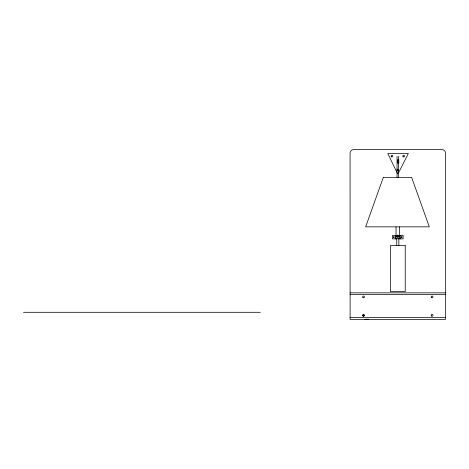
<?xml version="1.0" encoding="UTF-8"?>
<svg xmlns="http://www.w3.org/2000/svg" width="469" height="469" viewBox="0 0 469 469"><rect width="100%" height="100%" fill="white"/><g stroke="black" fill="none" stroke-linecap="round" stroke-linejoin="round"><path stroke-width="0.7" d="M399.365 236.792L399.354 235.637M398.457 172.955L408.352 153.515L387.828 153.504L397.483 173.606M398.603 235.526C396.692 234.266 396.61 238.164 398.603 236.945M398.855 236.27L398.879 235.848M396.041 235.35L392.506 235.35L392.506 238.891L396.751 238.891M399.576 235.35L403.111 235.35L403.111 238.891L398.163 238.891M397.249 236.405L398.662 236.405M397.284 236.769L398.603 236.769M350.067 292.849L445.55 292.849M350.067 294.62L445.55 294.62M23.45 312.301L260.295 312.301M362.455 315.309L364.583 315.309M350.067 317.607L445.55 317.607L445.55 153.164A3.535 3.535 0 0 0 442.015 149.629L353.603 149.629A3.535 3.535 0 0 0 350.067 153.164L350.114 319.371L445.503 319.371L445.503 317.607M364.946 319.266L368.476 319.266M400.286 235.35L400.286 238.891M399.576 226.885L399.576 238.533L396.041 238.533L396.041 226.885M398.867 238.533L398.867 245.609M398.797 159.736L398.797 163.276M398.468 156.341L398.468 177.358M398.005 235.526L398.005 236.405M397.384 159.736L397.384 163.276M397.407 235.526L397.425 236.904M397.05 156.341L397.05 177.358M396.751 235.35L396.751 236.769M396.751 238.533L396.751 245.609M395.332 235.35L395.332 238.891M363.516 314.324L363.516 316.294M398.41 169.321A0.85 0.85 0 0 1 398.41 170.517M397.495 170.71A0.85 0.85 0 0 1 397.495 169.127M393.356 237.068C394.388 239.09 394.763 235.274 393.356 237.068M397.595 236.042L398.023 236.077L397.601 236.018M401.136 237.068C402.168 239.09 402.537 235.28 401.136 237.068M383.331 177.341L365.65 226.849L429.305 226.849L411.624 177.341L383.331 177.341M405.234 245.609L390.384 245.609L390.384 291.583L405.234 291.583L405.234 245.609M403.223 156.863A0.85 0.85 0 0 0 404.495 156.13A0.85 0.85 0 0 0 403.223 155.391A0.85 0.85 0 0 0 403.223 156.863M391.551 156.863A0.85 0.85 0 0 0 392.823 156.13A0.85 0.85 0 0 0 391.551 155.391A0.85 0.85 0 0 0 391.551 156.863M363.076 316.071A0.885 0.885 0 0 0 364.401 315.309A0.885 0.885 0 0 0 363.076 314.541A0.885 0.885 0 0 0 363.076 316.071M363.076 297.68A0.885 0.885 0 0 0 364.401 296.918A0.885 0.885 0 0 0 363.076 296.15A0.885 0.885 0 0 0 363.076 297.68M431.656 316.071A0.885 0.885 0 0 0 432.987 315.309A0.885 0.885 0 0 0 431.656 314.541A0.885 0.885 0 0 0 431.656 316.071M431.656 297.68A0.885 0.885 0 0 0 432.987 296.918A0.885 0.885 0 0 0 431.656 296.15A0.885 0.885 0 0 0 431.656 297.68M397.366 236.827A0.885 0.885 0 0 0 398.691 236.059A0.885 0.885 0 0 0 397.366 235.291A0.885 0.885 0 0 0 397.366 236.827"/></g></svg>
